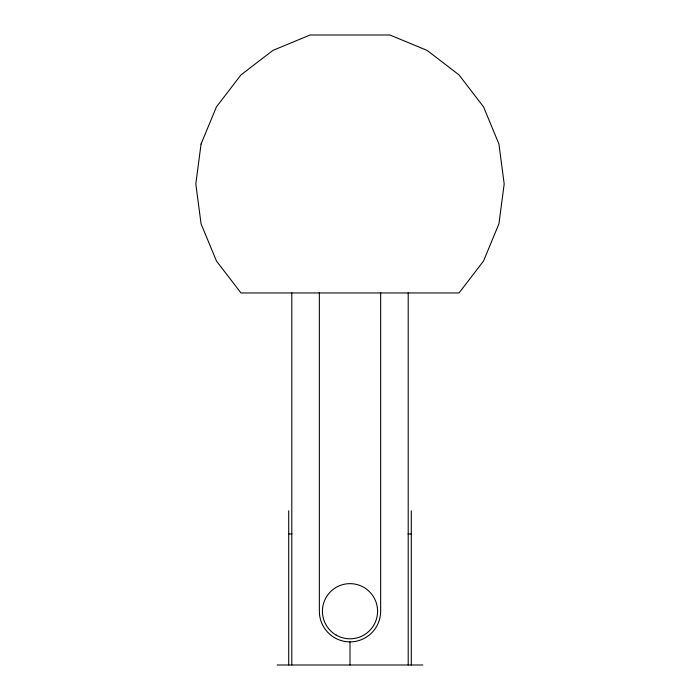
<?xml version="1.0" encoding="UTF-8"?>
<svg xmlns="http://www.w3.org/2000/svg" width="700" height="700" viewBox="0 0 700 700"><rect width="100%" height="100%" fill="white"/><g stroke="black" fill="none" stroke-linecap="round" stroke-linejoin="round"><path stroke-width="1.05" d="M288.706 533.942L291.961 533.942M408.039 533.942L411.294 533.942M277.148 665L422.852 665M411.294 510.816L411.294 665M408.205 292.819L408.205 665M380.642 292.477L380.642 611.231A30.643 30.643 0 0 1 350 641.874L350 665M319.358 292.477L319.358 611.231A30.643 30.643 0 0 0 350 641.874M291.795 292.819L291.795 665M288.706 510.816L288.706 665M201.066 144.025L195.816 183.934L201.066 223.843L216.466 261.03L240.975 292.959L459.025 292.959L483.534 261.03L498.934 223.843L504.184 183.934L498.934 144.025L483.534 106.837L459.025 74.909L427.096 50.4L389.909 35L310.091 35L272.904 50.4L240.975 74.909L216.466 106.837L201.066 144.025M336.21 635.11A27.58 27.58 0 0 0 377.58 611.231A27.58 27.58 0 0 0 336.21 587.344A27.58 27.58 0 0 0 336.21 635.11"/></g></svg>
